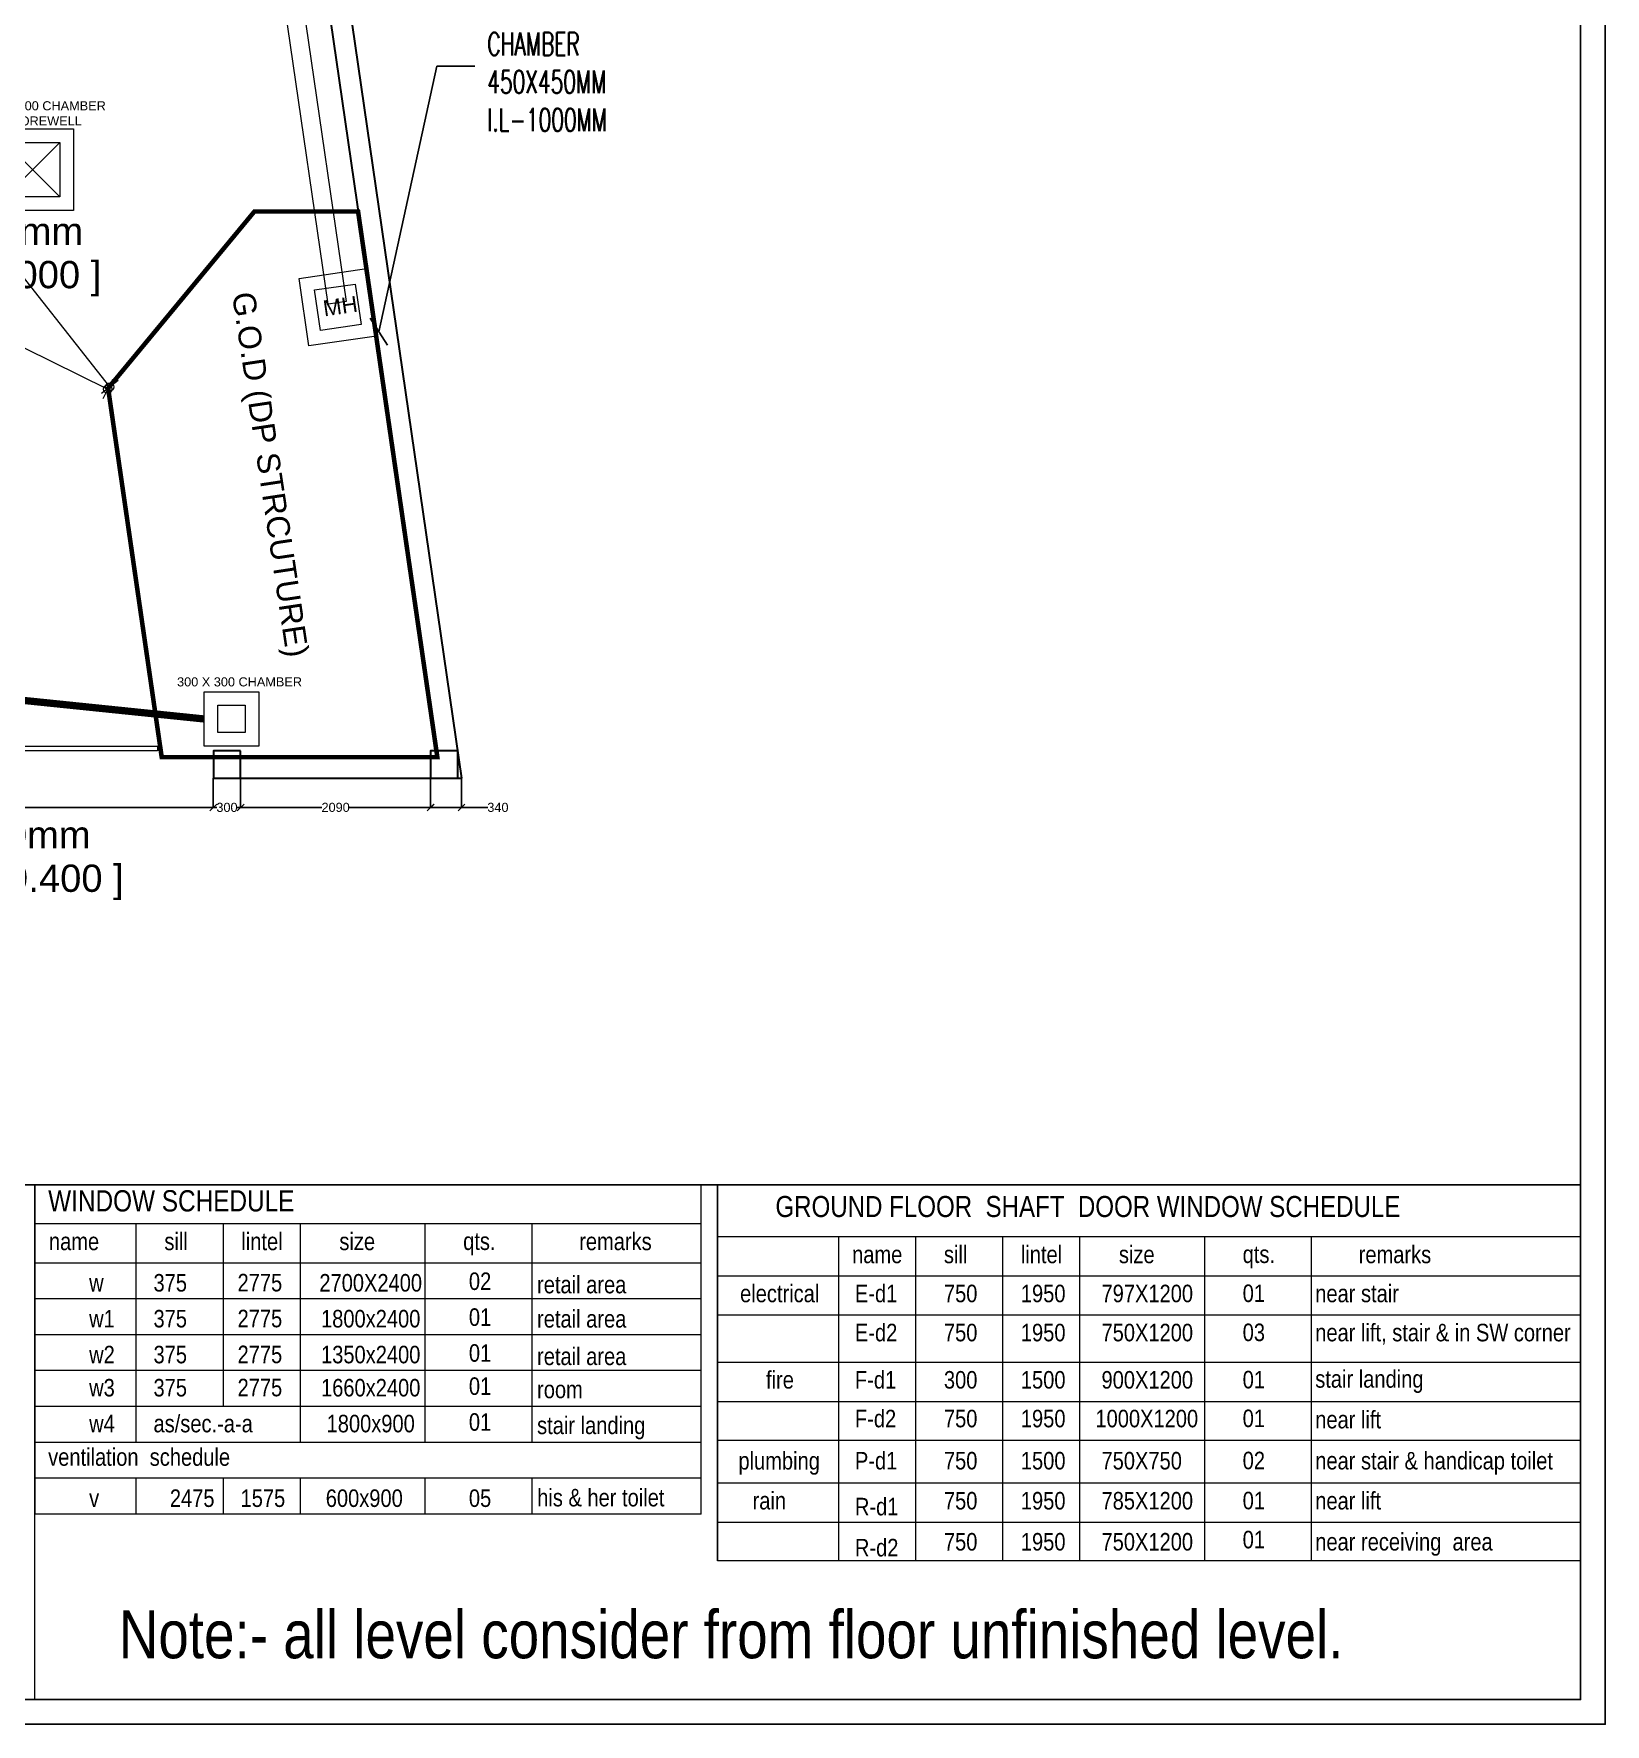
# Model space of a CAD drawing. Header units: inches. Extents: x 148614 to 294443, y 4730 to 138360.
# Drawn here: x 242005 to 259288, y 82781 to 101367 of the extents above; entities that cross this region are included whole.
import ezdxf
from ezdxf.enums import TextEntityAlignment as Align

# ---------------------------------------------------------------- set-up
doc = ezdxf.new("R2010")
doc.units = ezdxf.units.IN
doc.header["$MEASUREMENT"] = 0
doc.layers.get('DEFPOINTS').update_dxf_attribs({"color": 40, "lineweight": 15})
for name, color, linetype, lineweight in [('Column', 32, 'Continuous', 30), ("d'mart cumments", 7, 'Continuous', 15), ('door window text', 242, 'Continuous', 13), ('fabr ele', 235, 'Continuous', 15), ('Lvl.', 34, 'Continuous', 13), ('MEP INPUTS', 7, 'Continuous', 15), ('PL_Channel', 253, 'Continuous', 13), ('REMARKS', 170, 'Continuous', 13), ('SDA_WALL', 7, 'Continuous', 25), ('wall cut', 7, 'Continuous', 30)]:
    doc.layers.add(name, color=color, linetype=linetype, lineweight=lineweight)
doc.layers.add('DIM 02 DMART', color=8, linetype='Continuous')
doc.styles.add('1PT2', font='simplex.shx', dxfattribs={"width": 0.65, "height": 0.078125})
doc.styles.add('ARIAL', font='arial.ttf')
doc.styles.add('Bibek-RS', font='simplex.shx', dxfattribs={"width": 0.9})
doc.styles.add('dim center', font='arial.ttf', dxfattribs={"height": 250})
doc.styles.add('dim detail', font='simplex.shx', dxfattribs={"width": 0.65})
doc.styles.add('Romans', font='simplex.shx')
doc.styles.add('U1', font='ARIALN.TTF', dxfattribs={"height": 100})
doc.dimstyles.new('dim inside', dxfattribs={"dimtxt": 225, "dimasz": 180, "dimexe": 0, "dimexo": 0, "dimgap": 10, "dimtad": 0, "dimdec": 0, "dimzin": 0, "dimdsep": 46, "dimtxsty": 'dim detail', "dimblk": 'SMALL', "dimcen": 0.09, "dimse1": 1, "dimse2": 1, "dimclrd": 256, "dimclrt": 256, "dimadec": 0, "dimazin": 0, "dimtfac": 1, "dimtdec": 0, "dimtofl": 0, "dimtmove": 1, "dimatfit": 3, "dimldrblk": 'SMALL', "dimfxl": 1, "dimtolj": 1, "dimtzin": 0, "dimlwd": -1, "dimarcsym": 2})
doc.dimstyles.new('Dmart', dxfattribs={"dimtxt": 100, "dimasz": 75, "dimexe": 0.0625, "dimexo": 0.0625, "dimgap": 0.09, "dimtad": 0, "dimdec": 0, "dimzin": 0, "dimdsep": 46, "dimtxsty": 'ARIAL', "dimblk": 'OBLIQUE', "dimcen": 0.09, "dimclrt": 252, "dimadec": 0, "dimazin": 0, "dimtfac": 1, "dimtdec": 0, "dimtofl": 0, "dimtmove": 1, "dimatfit": 3, "dimldrblk": 'OBLIQUE', "dimfxl": 1, "dimtolj": 1, "dimtzin": 0, "dimarcsym": 0})
doc.dimstyles.new('PHE -2', dxfattribs={"dimtxt": 200, "dimasz": 250, "dimexe": 150, "dimexo": 75, "dimgap": 50, "dimtad": 1, "dimdec": 0, "dimzin": 0, "dimdsep": 46, "dimtxsty": 'Bibek-RS', "dimblk": 'OBLIQUE', "dimcen": 0.09, "dimdle": 150, "dimclrd": 256, "dimclre": 256, "dimclrt": 256, "dimadec": 0, "dimazin": 0, "dimtfac": 1, "dimtdec": 0, "dimtofl": 0, "dimtmove": 0, "dimatfit": 3, "dimldrblk": 'OBLIQUE', "dimfxl": 1, "dimtolj": 1, "dimtzin": 0, "dimarcsym": 0})

# ---------------------------------------------------------------- blocks, each defined once
blk = doc.blocks.new('_Small')
at = {"color": 0, "linetype": 'ByBlock', "lineweight": -2}
blk.add_line((0, 0.65), (0, -0.65), dxfattribs=at)
blk.add_circle((0, 0), 0.25, dxfattribs=at)
blk = doc.blocks.new('*D39')
at = {"layer": "d'mart cumments", "ltscale": 1000, "transparency": 16777216}
for p, q in [((2331271, -2969423), (2332911, -2971505)), ((2334984, -2974136), (2333343, -2972053))]:
    blk.add_line(p, q, dxfattribs=at)
at = {"layer": 'DEFPOINTS', "color": 0, "ltscale": 1000, "transparency": 16777216}
for p in [(2331253, -2969437), (2334966, -2974150), (2334984, -2974136)]:
    blk.add_point(p, dxfattribs=at)
at = {"layer": "d'mart cumments", "ltscale": 1000, "transparency": 16777216, "xscale": 180, "yscale": 180, "zscale": 180}
for p, rotation in [((2331271, -2969423), 128.2317778543544), ((2334984, -2974136), 308.2317778543544)]:
    blk.add_blockref('_Small', p, dxfattribs=dict(at, rotation=rotation))
at = {"layer": "d'mart cumments", "lineweight": 9, "ltscale": 1000, "transparency": 16777216, "insert": (2333127, -2971779), "char_height": 300, "attachment_point": 5, "rotation": 308.2318, "style": 'dim detail'}
blk.add_mtext('\\A1;6000', dxfattribs=at)
blk = doc.blocks.new('*D76')
at = {"layer": "d'mart cumments", "ltscale": 1000, "transparency": 16777216}
for p, q in [((2328639, -2971047), (2331483, -2972447)), ((2334961, -2974160), (2332118, -2972760))]:
    blk.add_line(p, q, dxfattribs=at)
at = {"layer": 'DEFPOINTS', "color": 0, "ltscale": 1000, "transparency": 16777216}
for p in [(2328644, -2971037), (2334961, -2974160), (2334966, -2974150)]:
    blk.add_point(p, dxfattribs=at)
at = {"layer": "d'mart cumments", "ltscale": 1000, "transparency": 16777216, "xscale": 180, "yscale": 180, "zscale": 180}
for p, rotation in [((2328639, -2971047), 153.7822196831582), ((2334961, -2974160), 333.7822196831583)]:
    blk.add_blockref('_Small', p, dxfattribs=dict(at, rotation=rotation))
at = {"layer": "d'mart cumments", "lineweight": 9, "ltscale": 1000, "transparency": 16777216, "insert": (2331800, -2972603), "char_height": 300, "attachment_point": 5, "rotation": 333.7822, "style": 'dim detail'}
blk.add_mtext('\\A1;7047', dxfattribs=at)
blk = doc.blocks.new('_Oblique')
at = {"color": 0, "linetype": 'ByBlock', "lineweight": -2}
blk.add_line((-0.5, -0.5), (0.5, 0.5), dxfattribs=at)
blk = doc.blocks.new('*D270')
at = {"layer": 'DEFPOINTS', "color": 0}
for p in [(243980, 93183), (244280, 93183), (244280, 92861)]:
    blk.add_point(p, dxfattribs=at)
at = {"layer": 'DIM 02 DMART', "color": 0, "lineweight": -2}
for p, q in [((243980, 93183), (243980, 92861)), ((244280, 93183), (244280, 92861)), ((243980, 92861), (244020, 92861)), ((244280, 92861), (244241, 92861))]:
    blk.add_line(p, q, dxfattribs=at)
at = {"layer": 'DIM 02 DMART', "color": 0, "lineweight": -2, "xscale": 75, "yscale": 75, "zscale": 75, "rotation": 180}
blk.add_blockref('_Oblique', (243980, 92861), dxfattribs=at)
at = {"layer": 'DIM 02 DMART', "color": 0, "lineweight": -2, "xscale": 75, "yscale": 75, "zscale": 75}
blk.add_blockref('_Oblique', (244280, 92861), dxfattribs=at)
at = {"layer": 'DIM 02 DMART', "color": 252, "insert": (244130, 92861), "char_height": 100, "attachment_point": 5, "style": 'ARIAL'}
blk.add_mtext('\\A1;300', dxfattribs=at)
blk = doc.blocks.new('*D271')
at = {"layer": 'DEFPOINTS', "color": 0}
for p in [(237980, 93183), (243980, 93183), (243980, 92861)]:
    blk.add_point(p, dxfattribs=at)
at = {"layer": 'DIM 02 DMART', "color": 0, "lineweight": -2}
for p, q in [((237980, 93183), (237980, 92861)), ((243980, 93183), (243980, 92861)), ((237980, 92861), (240831, 92861)), ((243980, 92861), (241130, 92861))]:
    blk.add_line(p, q, dxfattribs=at)
at = {"layer": 'DIM 02 DMART', "color": 0, "lineweight": -2, "xscale": 75, "yscale": 75, "zscale": 75, "rotation": 180}
blk.add_blockref('_Oblique', (237980, 92861), dxfattribs=at)
at = {"layer": 'DIM 02 DMART', "color": 0, "lineweight": -2, "xscale": 75, "yscale": 75, "zscale": 75}
blk.add_blockref('_Oblique', (243980, 92861), dxfattribs=at)
at = {"layer": 'DIM 02 DMART', "color": 252, "insert": (240980, 92861), "char_height": 100, "attachment_point": 5, "style": 'ARIAL'}
blk.add_mtext('\\A1;6000', dxfattribs=at)
blk = doc.blocks.new('*D272')
at = {"layer": 'DEFPOINTS', "color": 0}
for p in [(244280, 93183), (246370, 93183), (246370, 92861)]:
    blk.add_point(p, dxfattribs=at)
at = {"layer": 'DIM 02 DMART', "color": 0, "lineweight": -2}
for p, q in [((244280, 93183), (244280, 92861)), ((246370, 93183), (246370, 92861)), ((244280, 92861), (245175, 92861)), ((246370, 92861), (245475, 92861))]:
    blk.add_line(p, q, dxfattribs=at)
at = {"layer": 'DIM 02 DMART', "color": 0, "lineweight": -2, "xscale": 75, "yscale": 75, "zscale": 75, "rotation": 180}
blk.add_blockref('_Oblique', (244280, 92861), dxfattribs=at)
at = {"layer": 'DIM 02 DMART', "color": 0, "lineweight": -2, "xscale": 75, "yscale": 75, "zscale": 75}
blk.add_blockref('_Oblique', (246370, 92861), dxfattribs=at)
at = {"layer": 'DIM 02 DMART', "color": 252, "insert": (245325, 92861), "char_height": 100, "attachment_point": 5, "style": 'ARIAL'}
blk.add_mtext('\\A1;2090', dxfattribs=at)
blk = doc.blocks.new('*D273')
at = {"layer": 'DEFPOINTS', "color": 0}
for p in [(246369, 93183), (246709, 93183), (246709, 92861)]:
    blk.add_point(p, dxfattribs=at)
at = {"layer": 'DIM 02 DMART', "color": 0, "lineweight": -2}
for p, q in [((246369, 93183), (246369, 92861)), ((246709, 93183), (246709, 92861)), ((246369, 92861), (246709, 92861)), ((247000, 92861), (246709, 92861))]:
    blk.add_line(p, q, dxfattribs=at)
at = {"layer": 'DIM 02 DMART', "color": 0, "lineweight": -2, "xscale": 75, "yscale": 75, "zscale": 75, "rotation": 180}
blk.add_blockref('_Oblique', (246369, 92861), dxfattribs=at)
at = {"layer": 'DIM 02 DMART', "color": 0, "lineweight": -2, "xscale": 75, "yscale": 75, "zscale": 75}
blk.add_blockref('_Oblique', (246709, 92861), dxfattribs=at)
at = {"layer": 'DIM 02 DMART', "color": 252, "insert": (247110, 92861), "char_height": 100, "attachment_point": 5, "style": 'ARIAL'}
blk.add_mtext('\\A1;340', dxfattribs=at)
blk = doc.blocks.new('A$C2F4D0B9E')
at = {"layer": 'MEP INPUTS', "color": 3, "lineweight": 9, "ltscale": 1000}
for points in [[(0, 750), (750, 750), (750, 0), (0, 0)], [(150, 600), (600, 600), (600, 150), (150, 150)]]:
    blk.add_lwpolyline(points, close=True, dxfattribs=at)
at = {"layer": 'MEP INPUTS', "color": 3, "lineweight": 9, "ltscale": 1000, "insert": (213, 471), "char_height": 175, "width": 5828.31, "attachment_point": 1, "style": 'dim center'}
blk.add_mtext('MH', dxfattribs=at)
blk = doc.blocks.new('A$C467C3949')
at = {"layer": 'MEP INPUTS', "color": 3, "lineweight": 9, "ltscale": 1000}
for points in [[(154, 900), (1054, 900), (1054, 0), (154, 0)], [(304, 750), (904, 750), (904, 150), (304, 150)]]:
    blk.add_lwpolyline(points, close=True, dxfattribs=at)
for points in [[(304, 750), (904, 150)], [(904, 750), (304, 150)]]:
    blk.add_lwpolyline(points, dxfattribs=at)
at = {"layer": 'MEP INPUTS', "color": 3, "lineweight": 9, "ltscale": 1000, "insert": (34, 1202), "char_height": 100, "attachment_point": 1, "style": 'dim center'}
blk.add_mtext_dynamic_manual_height_columns('600 X 600 CHAMBER FOR BOREWELL', width=1382.99, gutter_width=1250, heights=[0], dxfattribs=at)
blk = doc.blocks.new('A$C3D6316D4')
at = {"layer": 'MEP INPUTS', "color": 3, "lineweight": 9, "ltscale": 1000}
for points in [[(331, 600), (931, 600), (931, 0), (331, 0)], [(481, 450), (781, 450), (781, 150), (481, 150)]]:
    blk.add_lwpolyline(points, close=True, dxfattribs=at)
at = {"layer": 'MEP INPUTS', "color": 3, "lineweight": 9, "ltscale": 1000, "insert": (33, 758), "char_height": 100, "attachment_point": 1, "style": 'dim center'}
blk.add_mtext_dynamic_manual_height_columns('300 X 300 CHAMBER', width=3764.69, gutter_width=1250, heights=[0], dxfattribs=at)
blk = doc.blocks.new('adsasda')
at = {"layer": "d'mart cumments", "lineweight": 9, "ltscale": 1000}
for p1, p2, distance, picture, middle in [((2331253.1, -2969436.6, -1000), (2334966.2, -2974149.7, -1000), 22.4, '*D39', (2333127.2, -2971779.3, -1000)), ((2328644.5, -2971036.6), (2334966.2, -2974149.7), -11.3, '*D76', (2331800.3, -2972603.3))]:
    dim = blk.add_aligned_dim(p1=p1, p2=p2, distance=distance, dimstyle='dim inside', override={"dimtxt": 300}, dxfattribs=at)
    dim.commit()
    dim.dimension.update_dxf_attribs({"geometry": picture, "text_midpoint": middle})

msp = doc.modelspace()

# ---------------------------------------------------------------- linework, layer by layer
at = {"linetype": 'ByBlock', "lineweight": 0}
msp.add_lwpolyline([(181177.8, 88710.7), (259017.4, 88710.7), (259017.4, 83051.5), (181177.8, 83051.5)], close=True, dxfattribs=at)
at = {"layer": 'Column', "ltscale": 20}
for points in [[(244280.3, 93483.5), (243980.3, 93483.5), (243980.3, 93183.5), (244280.3, 93183.5)], [(246669.2, 93483.5), (246369.2, 93483.5), (246369.2, 93183.5), (246669.2, 93183.5)]]:
    msp.add_lwpolyline(points, close=True, dxfattribs=at)
at = {"layer": 'DIM 02 DMART'}
for points in [[(180907.1, 82780.7), (180907.1, 138360.3), (259288.1, 138360.3), (259288.1, 82780.7)], [(181177.8, 83051.5), (181177.8, 138089.5), (259017.4, 138089.5), (259017.4, 83051.5)]]:
    msp.add_lwpolyline(points, close=True, dxfattribs=at)
at = {"layer": 'door window text'}
for p, q in [((259017.4, 88710.7), (231998.8, 88710.7)), ((249344.1, 88710.7), (242016, 88710.7)), ((242016, 83051.5), (242016, 88710.7)), ((249524.6, 84575.6), (249524.6, 88710.7)), ((259017.4, 88710.7), (249524.6, 88710.7)), ((249524.6, 88710.7), (249524.6, 84575.6)), ((259017.4, 84575.6), (259017.4, 88710.7)), ((249344.1, 88281.1), (242016, 88281.1)), ((243129.2, 88281.1), (243129.2, 85879.3)), ((244087.6, 88281.1), (244087.6, 86273.7)), ((244934.1, 88281.1), (244934.1, 85879.3)), ((246306.2, 88281.1), (246306.2, 85879.3)), ((247481.6, 88281.1), (247481.6, 85879.3)), ((259017.4, 88137.9), (249524.6, 88137.9)), ((250856, 88137.9), (250856, 84575.6)), ((251702.5, 88137.9), (251702.5, 84575.6)), ((252660.9, 88137.9), (252660.9, 84575.6)), ((253507.4, 88137.9), (253507.4, 84575.6)), ((254879.5, 88137.9), (254879.5, 84575.6)), ((256054.8, 88137.9), (256054.8, 84575.6)), ((249344.1, 87851.6), (242016, 87851.6)), ((259017.4, 87708.4), (249524.6, 87708.4)), ((249344.1, 87457.1), (242016, 87457.1)), ((259017.4, 87278.8), (249524.6, 87278.8)), ((249344.1, 87062.7), (242016, 87062.7)), ((249344.1, 86668.2), (242016, 86668.2)), ((259017.4, 86759.1), (249524.6, 86759.1)), ((249344.1, 86273.7), (242016, 86273.7)), ((259017.4, 86325.7), (249524.6, 86325.7)), ((249344.1, 85879.3), (242016, 85879.3)), ((259017.4, 85900), (249524.6, 85900)), ((249344.1, 85484.8), (242016, 85484.8)), ((243129.2, 85484.8), (243129.2, 85090.4)), ((244087.6, 85484.8), (244087.6, 85090.4)), ((244934.1, 85484.8), (244934.1, 85090.4)), ((246306.2, 85484.8), (246306.2, 85090.4)), ((247481.6, 85484.8), (247481.6, 85090.4)), ((259017.4, 85429.7), (249524.6, 85429.7)), ((249344.1, 85090.4), (242016, 85090.4)), ((259017.4, 85000.2), (249524.6, 85000.2)), ((259017.4, 84575.6), (249524.6, 84575.6)), ((259017.4, 83051.5), (231998.8, 83051.5))]:
    msp.add_line(p, q, dxfattribs=at)
msp.add_lwpolyline([(249344.1, 85090.4), (249344.1, 88710.7), (242016, 88710.7), (242016, 85090.4)], dxfattribs=at)
at = {"layer": 'fabr ele'}
msp.add_lwpolyline([(236366.3, 93533.5), (243366.3, 93533.5), (243366.3, 93483.5), (236366.3, 93483.5)], close=True, dxfattribs=at)
at = {"layer": 'MEP INPUTS', "color": 200, "lineweight": 5, "ltscale": 1000}
for points in [[(245441.3, 98422.5), (245243.3, 98393.7), (243913.3, 107547.6)], [(244111.3, 107576.3), (245441.3, 98422.5)]]:
    msp.add_lwpolyline(points, dxfattribs=at)
at = {"layer": 'MEP INPUTS', "color": 4, "lineweight": 9, "ltscale": 1000, "const_width": 80}
msp.add_lwpolyline([(238035.6, 94433.5), (243878.9, 93833.5)], dxfattribs=at)
at = {"layer": 'PL_Channel', "lineweight": -3}
msp.add_lwpolyline([(246439.6, 93483.5), (246367, 93983.5)], dxfattribs=at)
at = {"layer": 'REMARKS', "lineweight": 9, "ltscale": 1000, "const_width": 50, "elevation": -1000}
msp.add_lwpolyline([(246443.7, 93413.5), (243412.2, 93413.5), (242822.8, 97470.4), (244432, 99413.5), (245571.9, 99413.5), (246443.7, 93413.5)], dxfattribs=at)
at = {"layer": 'SDA_WALL', "ltscale": 0.5}
msp.add_lwpolyline([(181177.8, 138089.5), (259017.4, 138089.5), (259017.4, 88710.7), (181177.8, 88710.7)], close=True, dxfattribs=at)
at = {"layer": 'wall cut'}
for points in [[(246712.7, 93183.5), (240627.9, 135063.5)], [(246436.7, 93483.5), (240428.9, 134833.5)], [(244280.3, 93413.5), (246369.2, 93413.5)], [(244280.3, 93183.5), (246712.7, 93183.5)]]:
    msp.add_lwpolyline(points, dxfattribs=at)

# ---------------------------------------------------------------- block references
at = {"layer": 'DIM 02 DMART'}
msp.add_blockref('adsasda', (-2092143.4, 3071620.1), dxfattribs=at)
at = {"layer": 'MEP INPUTS', "color": 3, "lineweight": 9, "ltscale": 1000}
for name, p in [('A$C467C3949', (241389.4, 99423.6, -1000)), ('A$C3D6316D4', (243548.3, 93533.5, -1000))]:
    msp.add_blockref(name, p, dxfattribs=at)
at = {"layer": 'MEP INPUTS', "color": 3, "lineweight": 5, "ltscale": 1000, "rotation": 8.266803399508609}
msp.add_blockref('A$C2F4D0B9E', (245032, 97935.4, -1000), dxfattribs=at)

# ---------------------------------------------------------------- texts
at = {"layer": 'door window text', "style": 'U1'}
for s, height, p in [('WINDOW SCHEDULE ', 233.885, (242163.5, 88418.3)), ('GROUND FLOOR  SHAFT  DOOR WINDOW SCHEDULE', 231.299, (250162, 88357.2)), ('name', 192.75, (242172, 87992.8)), ('sill', 192.75, (243441.8, 87992.8)), ('lintel', 192.75, (244288, 87992.8)), ('size', 192.75, (245366.4, 87992.8)), ('qts.', 192.75, (246727.6, 87995)), ('remarks', 192.75, (248003.8, 87992.8)), ('name', 192.75, (251005.5, 87849.6)), ('sill', 192.75, (252015.1, 87849.6)), ('lintel', 192.75, (252861.3, 87849.6)), ('size', 192.75, (253939.7, 87849.6)), ('qts.', 192.75, (255300.9, 87851.8)), ('remarks', 192.75, (256577, 87849.6)), ('375', 192.75, (243322, 87537.6)), ('2775', 192.75, (244246.4, 87539.2)), ('02', 192.75, (246790.8, 87554.9)), ('w', 192.7, (242614.1, 87537.6)), ('retail area', 192.749, (247540.7, 87518.3)), ('electrical', 192.75, (249773.4, 87420.1)), ('E-d1', 192.75, (251036.4, 87420.1)), ('750', 192.75, (252015.1, 87420.1)), ('1950', 192.75, (252861.3, 87420.1)), ('797X1200', 192.75, (253748.4, 87420.1)), ('01', 192.75, (255300.9, 87422.2)), ('near stair', 192.75, (256099.2, 87420.1)), ('01', 192.75, (246790.8, 87160.4)), ('w1', 192.75, (242614.1, 87143.2)), ('375', 192.75, (243322, 87143.2)), ('2775', 192.75, (244246.4, 87144.8)), ('retail area', 192.749, (247540.7, 87141.4)), ('E-d2', 192.75, (251036.4, 86990.5)), ('750', 192.75, (252015.1, 86990.5)), ('1950', 192.75, (252861.3, 86990.5)), ('750X1200', 192.75, (253748.4, 86990.5)), ('03', 192.75, (255300.9, 86992.7)), ('near lift, stair & in SW corner', 192.749, (256099.2, 86990.5)), ('w2', 192.75, (242614.1, 86748.7)), ('375', 192.75, (243322, 86748.7)), ('2775', 192.75, (244246.4, 86750.3)), ('01', 192.75, (246790.8, 86766)), ('retail area', 192.749, (247540.7, 86729.4)), ('fire', 192.75, (250058.5, 86470.8)), ('F-d1', 192.75, (251036.4, 86470.8)), ('300', 192.75, (252015.1, 86470.8)), ('1500', 192.75, (252861.3, 86470.8)), ('900X1200', 192.75, (253748.4, 86470.8)), ('01', 192.75, (255300.9, 86473)), ('stair landing', 192.749, (256099.2, 86480.5)), ('w3', 192.75, (242614.1, 86384.3)), ('375', 192.75, (243322, 86384.3)), ('2775', 192.75, (244246.4, 86385.9)), ('01', 192.75, (246790.8, 86401.5)), ('room', 192.75, (247540.7, 86365)), ('F-d2', 192.75, (251036.4, 86045)), ('750', 192.75, (252015.1, 86045)), ('1950', 192.75, (252861.3, 86045)), ('1000X1200', 192.75, (253681.6, 86045)), ('01', 192.75, (255300.9, 86047.2)), ('w4', 192.75, (242614.1, 85989.9)), ('as/sec.-a-a', 192.749, (243322, 85989.9)), ('01', 192.75, (246790.8, 86007.1)), ('stair landing', 192.749, (247540.7, 85970.5)), ('near lift ', 192.75, (256099.2, 86033.3)), ('ventilation  schedule ', 192.749, (242163.5, 85622)), ('plumbing', 192.75, (249755, 85580.7)), ('P-d1', 192.75, (251036.4, 85581.6)), ('750', 192.75, (252015.1, 85581.6)), ('1500', 192.75, (252861.3, 85581.6)), ('750X750', 192.75, (253748.4, 85581.6)), ('02', 192.75, (255300.9, 85583.8)), ('near stair & handicap toilet', 192.749, (256099.2, 85581.6)), ('v', 192.7, (242614.1, 85169.4)), ('2475', 192.75, (243501.7, 85169.4)), ('1575', 192.75, (244279.5, 85169.4)), ('05', 192.75, (246790.8, 85169.4)), ('his & her toilet', 192.749, (247542.2, 85175.7)), ('rain', 192.75, (249910.8, 85141.9)), ('750', 192.75, (252015.1, 85141.5)), ('1950', 192.75, (252861.3, 85141.5)), ('785X1200', 192.75, (253748.4, 85141.5)), ('01', 192.75, (255300.9, 85143.6)), ('near lift', 192.75, (256099.2, 85141.5)), ('R-d1', 192.75, (251036.4, 85076.9)), ('R-d2', 192.75, (251036.4, 84625.7)), ('750', 192.75, (252015.1, 84690.3)), ('1950', 192.75, (252861.3, 84690.3)), ('750X1200', 192.75, (253748.4, 84690.3)), ('01', 192.75, (255300.9, 84714.1)), ('near receiving  area ', 192.749, (256099.2, 84690.3))]:
    msp.add_text(s, height=height, dxfattribs=at).set_placement(p)
for s, height, p in [('2700X2400', 192.75, (245710.8, 87537.6)), ('1800x2400', 192.75, (245710.8, 87143.2)), ('1350x2400', 192.75, (245710.8, 86748.7)), ('1660x2400', 192.75, (245710.8, 86384.3)), ('1800x900', 192.75, (245710.8, 85989.9)), ('600x900', 192.75, (245640.2, 85169.4)), ('Note:- all level consider from floor unfinished level.', 526.242, (249674.8, 83505.5))]:
    msp.add_text(s, height=height, dxfattribs=at).set_placement(p, align=Align.CENTER)
at = {"layer": 'Lvl.', "char_height": 300, "width": 4174.614, "attachment_point": 1, "style": 'ARIAL'}
for s, insert in [(' lvl.+600mm', (240278, 99346.5)), (' road lvl.%%P00mm', (239652.3, 92709.7))]:
    msp.add_mtext(s, dxfattribs=dict(at, insert=insert))
at = {"layer": 'Lvl.', "color": 6, "char_height": 300, "width": 2814.375, "attachment_point": 1, "style": 'ARIAL'}
for s, insert in [('[ 100.000 ]', (240767.3, 98869.3)), ('[ 99.400 ]', (241247, 92232.4))]:
    msp.add_mtext(s, dxfattribs=dict(at, insert=insert))
at = {"layer": 'MEP INPUTS', "color": 0, "lineweight": -3, "insert": (246993.3, 101796.6, 0), "char_height": 250, "width": 1551.785, "attachment_point": 1, "style": '1PT2'}
msp.add_mtext('\\pxql;HT CABLE CHAMBER\\P450X450MM\\PI.L-1000MM', dxfattribs=at)
at = {"layer": 'MEP INPUTS', "color": 3, "lineweight": 9, "ltscale": 1000, "insert": (244431.6, 98545.6, -1000), "char_height": 250, "width": 5416.712, "attachment_point": 1, "rotation": 278.54151, "style": 'dim center'}
msp.add_mtext('G.O.D (DP STRCUTURE)', dxfattribs=at)

# ---------------------------------------------------------------- dimensions: what is measured, and where the dimension line sits
at = {"layer": 'DIM 02 DMART'}
for base, p1, p2, picture, middle in [((243980.3, 92861.1), (237980.3, 93183.5), (243980.3, 93183.5), '*D271', (240980.3, 92861.1)), ((244280.3, 92861.1), (243980.3, 93183.5), (244280.3, 93183.5), '*D270', (244130.3, 92861.1)), ((246370.2, 92861.1), (244280.3, 93183.5), (246370.2, 93183.5), '*D272', (245325.2, 92861.1))]:
    dim = msp.add_linear_dim(base=base, p1=p1, p2=p2, dimstyle='Dmart', dxfattribs=at)
    dim.commit()
    dim.dimension.update_dxf_attribs({"geometry": picture, "text_midpoint": middle})
dim = msp.add_linear_dim(base=(246708.74, 92861.057), p1=(246369.1523, 93183.4789), p2=(246708.74, 93183.4789), dimstyle='Dmart', dxfattribs=at)
dim.commit()
dim.dimension.update_dxf_attribs({"geometry": '*D273', "text_midpoint": (247109.9117, 92895.5975), "dimtype": 160})

# ---------------------------------------------------------------- leaders
at = {"layer": 'MEP INPUTS', "color": 0, "lineweight": -3}
msp.add_leader([(245798.8, 98091.7), (246438.3, 101010.7), (246856.2, 101010.7)], dimstyle='PHE -2', override={"dimtxsty": 'Romans', "dimclrd": 200}, dxfattribs=at)

doc.saveas('drawing.dxf')
